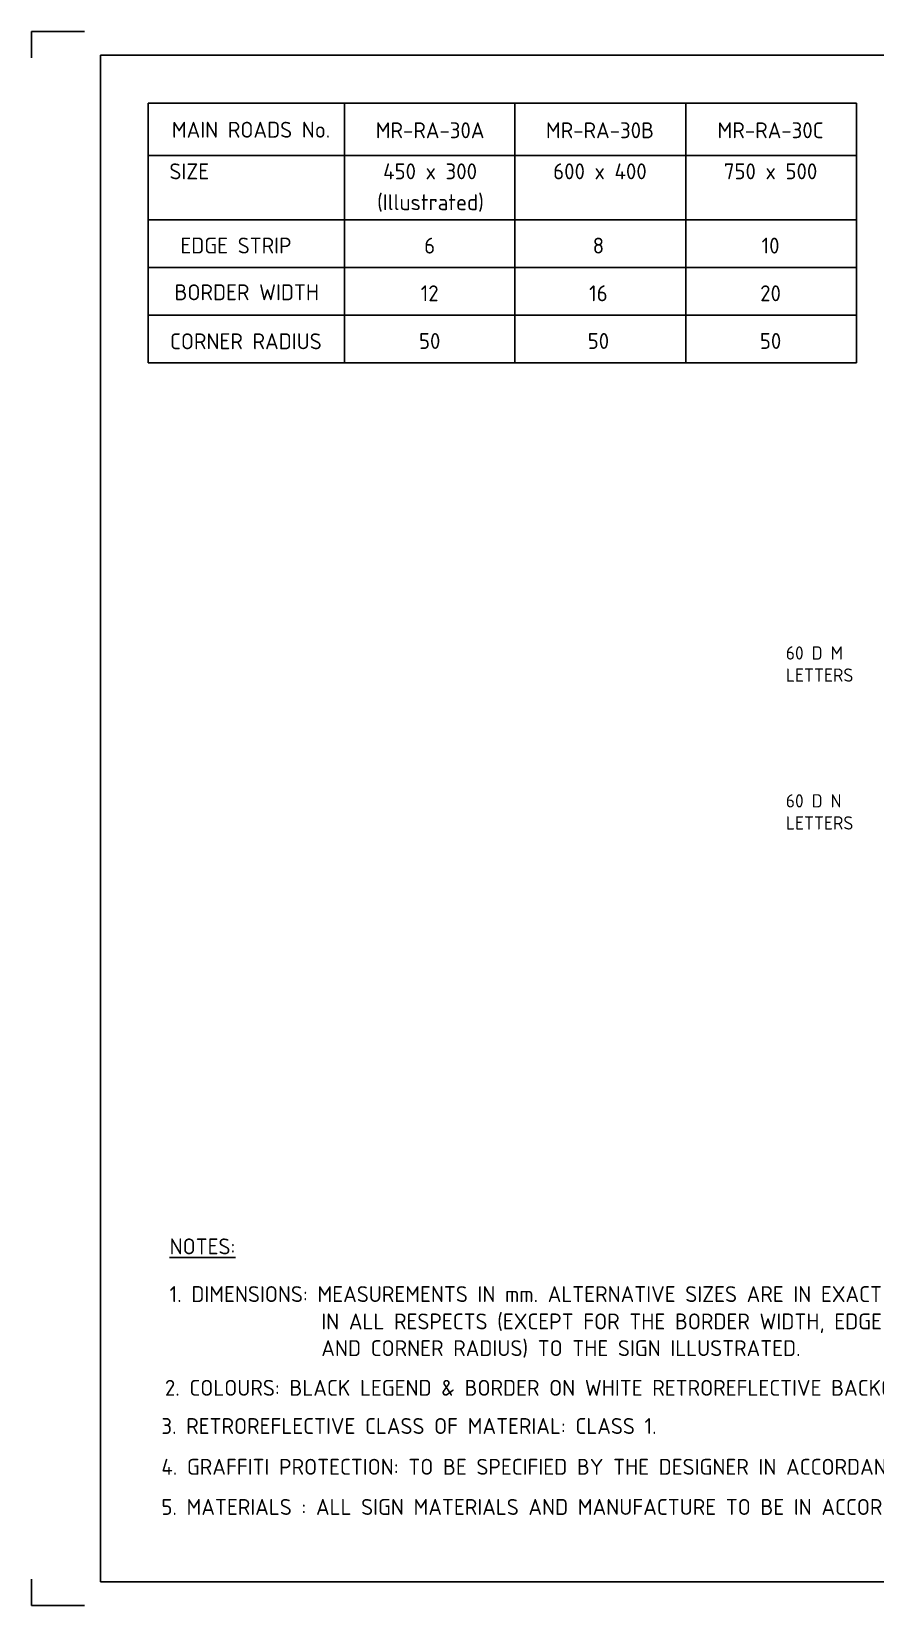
# Model space of a CAD drawing. Extents: x 0 to 1038, y -1303 to 297.
# Drawn here: x 0 to 159.3, y 0 to 297 of the extents above; entities that cross this region are included whole.
import ezdxf
from ezdxf.enums import TextEntityAlignment as Align

# ---------------------------------------------------------------- set-up
doc = ezdxf.new("R2010")
doc.units = 0
doc.layers.get('0').update_dxf_attribs({"linetype": 'CONTINUOUS'})
for name, color, linetype in [('COMMENTS', 4, 'CONTINUOUS'), ('L25', 1, 'CONTINUOUS'), ('L35', 3, 'CONTINUOUS'), ('L50', 7, 'CONTINUOUS'), ('T25', 1, 'CONTINUOUS'), ('TBLK18', 4, 'CONTINUOUS'), ('TBLK25', 1, 'CONTINUOUS'), ('TBLK35', 3, 'CONTINUOUS'), ('TBLK50', 7, 'CONTINUOUS')]:
    doc.layers.add(name, color=color, linetype=linetype)
doc.styles.add('ISO', font='iso3098b.shx')

# ---------------------------------------------------------------- blocks, each defined once
blk = doc.blocks.new('A3BBLK')
at = {"layer": 'TBLK25'}
for p, q in [((10, 297), (0, 297)), ((0, 297), (0, 292)), ((0, 5), (0, 0)), ((0, 0), (10, 0))]:
    blk.add_line(p, q, dxfattribs=at)
at = {"layer": 'TBLK50'}
for p, q in [((415.5, 292.5), (13, 292.5)), ((13, 292.5), (13, 4.5)), ((13, 4.5), (415.5, 4.5))]:
    blk.add_line(p, q, dxfattribs=at)
blk = doc.blocks.new('a3_in_vtblk std dwg')
blk.add_blockref('A3BBLK', (0, 0))
at = {"layer": 'TBLK18', "style": 'ISO'}
blk.add_attdef('MR_DIRECTORATE', text='', height=1.5, dxfattribs=at).set_placement((381.5, 68.12), align=Align.CENTER)
for tag, p in [('STREET_NAME', (355.51, 62.1)), ('SUBURB_POSTCODE', (388.49, 62.1)), ('TELEPHONE_NO.', (368.31, 59.84)), ('FAX_NO.', (393.56, 59.84))]:
    blk.add_attdef(tag, p, '', height=1.5, dxfattribs=at)
at = {"layer": 'TBLK25', "style": 'ISO'}
for tag, height, p in [('MR_BRANCH', 2, (381.5, 65.2)), ('ROAD_SECTION', 1.75, (384.5, 29.16)), ('SLK', 1.75, (384.5, 26.11)), ('CHAINAGE', 1.75, (384.5, 19.21))]:
    blk.add_attdef(tag, text='', height=height, dxfattribs=at).set_placement(p, align=Align.CENTER)
for tag, p, height in [('FILE_NUMBER', (371.77, 54.24), 2.5), ('DESIGNED_/_DRAWN', (371.77, 49.49), 2), ('VERIFIED', (371.77, 44.49), 2), ('APPROVED', (371.77, 39.49), 2), ('LOCAL_AUTHORITY', (370.48, 16.73), 1.25)]:
    blk.add_attdef(tag, p, '', height=height, dxfattribs=at)
at = {"layer": 'TBLK35', "style": 'ISO', "width": 0.9}
for tag, p in [('ROAD_PROJECT&NUMBER', (384.5, 32.23)), ('DRAWING_DESCRIPTION', (384.5, 22.29))]:
    blk.add_attdef(tag, text='', height=2.5, dxfattribs=at).set_placement(p, align=Align.CENTER)
at = {"layer": 'TBLK50', "style": 'ISO'}
blk.add_attdef('MRWA_DRG_NUMBER', (356.29, 6.08), '', height=5, dxfattribs=at)
blk = doc.blocks.new('blk21des')
at = {"layer": 'COMMENTS', "style": 'ISO'}
for s, p in [('60 D N', (0, 0)), ('LETTERS', (0, -4.17))]:
    blk.add_text(s, height=2.5, dxfattribs=at).set_placement(p)
blk = doc.blocks.new('blk20des')
at = {"layer": 'COMMENTS', "style": 'ISO'}
for s, p in [('60 D M', (0, 0)), ('LETTERS', (0, -4.17))]:
    blk.add_text(s, height=2.5, dxfattribs=at).set_placement(p)

msp = doc.modelspace()

# ---------------------------------------------------------------- linework, layer by layer
at = {"layer": 'L25', "color": 4}
for p, q in [((22.0549, 261.4735), (155.742, 261.4735)), ((22.0549, 252.4735), (155.742, 252.4735)), ((22.0549, 243.4735), (155.742, 243.4735))]:
    msp.add_line(p, q, dxfattribs=at)
at = {"layer": 'L50'}
for p, q in [((22.0549, 283.4439), (155.742, 283.4439)), ((22.0549, 234.4735), (22.0549, 283.4439)), ((59.072, 234.4735), (59.072, 283.4439)), ((91.242, 234.4735), (91.242, 283.4439)), ((123.492, 234.4735), (123.492, 283.4439)), ((155.742, 234.4735), (155.742, 283.4439)), ((22.0549, 273.5886), (155.742, 273.5886)), ((22.0549, 234.4735), (155.742, 234.4735))]:
    msp.add_line(p, q, dxfattribs=at)

# ---------------------------------------------------------------- block references
at = {"layer": 'L25'}
msp.add_blockref('a3_in_vtblk std dwg', (0, 0), dxfattribs=at)
at = {"layer": 'L35'}
for name, p in [('blk20des', (142.3819, 178.4808)), ('blk21des', (142.3819, 150.5821))]:
    msp.add_blockref(name, p, dxfattribs=at)

# ---------------------------------------------------------------- texts
at = {"layer": 'T25', "color": 3, "style": 'ISO'}
for s, p in [('MAIN ROADS No.', (41.4388, 276.9596)), ('MR-RA-30A', (75.2356, 276.8557)), ('MR-RA-30B', (107.2941, 276.8557)), ('MR-RA-30C', (139.4971, 276.8557)), ('SIZE', (29.7898, 269.1076)), ('450 x 300', (75.2356, 269.1076)), ('600 x 400', (107.2941, 269.1076)), ('750 x 500', (139.4971, 269.1076)), ('(Illustrated)', (75.3078, 263.2817)), ('  EDGE STRIP', (36.7755, 255.1111)), ('6', (75.157, 255.0985)), ('8', (107.0047, 255.0985)), ('10', (139.4971, 255.0985)), (' BORDER WIDTH', (39.7226, 246.2883)), ('12', (75.157, 246.0985)), ('16', (107.0047, 246.0985)), ('20', (139.4971, 246.0985)), ('CORNER RADIUS', (40.4625, 237.0399)), ('50', (75.157, 237.0985)), ('50', (107.0047, 237.0985)), ('50', (139.4971, 237.0985))]:
    msp.add_text(s, height=3, dxfattribs=at).set_placement(p, align=Align.CENTER)
for s, p in [('%%UNOTES:', (26.069, 66.2594)), ('1. DIMENSIONS: MEASUREMENTS IN mm. ALTERNATIVE SIZES ARE IN EXACT PROPORTION', (26.069, 57.2594)), ('IN ALL RESPECTS (EXCEPT FOR THE BORDER WIDTH, EDGE STRIP, ', (54.7023, 52.1024)), ('AND CORNER RADIUS) TO THE SIGN ILLUSTRATED.', (54.7023, 47.0615)), ('2. COLOURS: BLACK LEGEND & BORDER ON WHITE RETROREFLECTIVE BACKGROUND.', (25.1856, 39.5737)), ('3. RETROREFLECTIVE CLASS OF MATERIAL: CLASS 1.', (24.523, 32.3698)), ('4. GRAFFITI PROTECTION: TO BE SPECIFIED BY THE DESIGNER IN ACCORDANCE WITH MAIN ROADS GUIDELINES.', (24.523, 24.6739)), ('5. MATERIALS : ALL SIGN MATERIALS AND MANUFACTURE TO BE IN ACCORDANCE WITH MAIN ROADS SPECIFICATION 601.', (24.523, 17.0972))]:
    msp.add_text(s, height=3, dxfattribs=at).set_placement(p)

doc.saveas('drawing.dxf')
